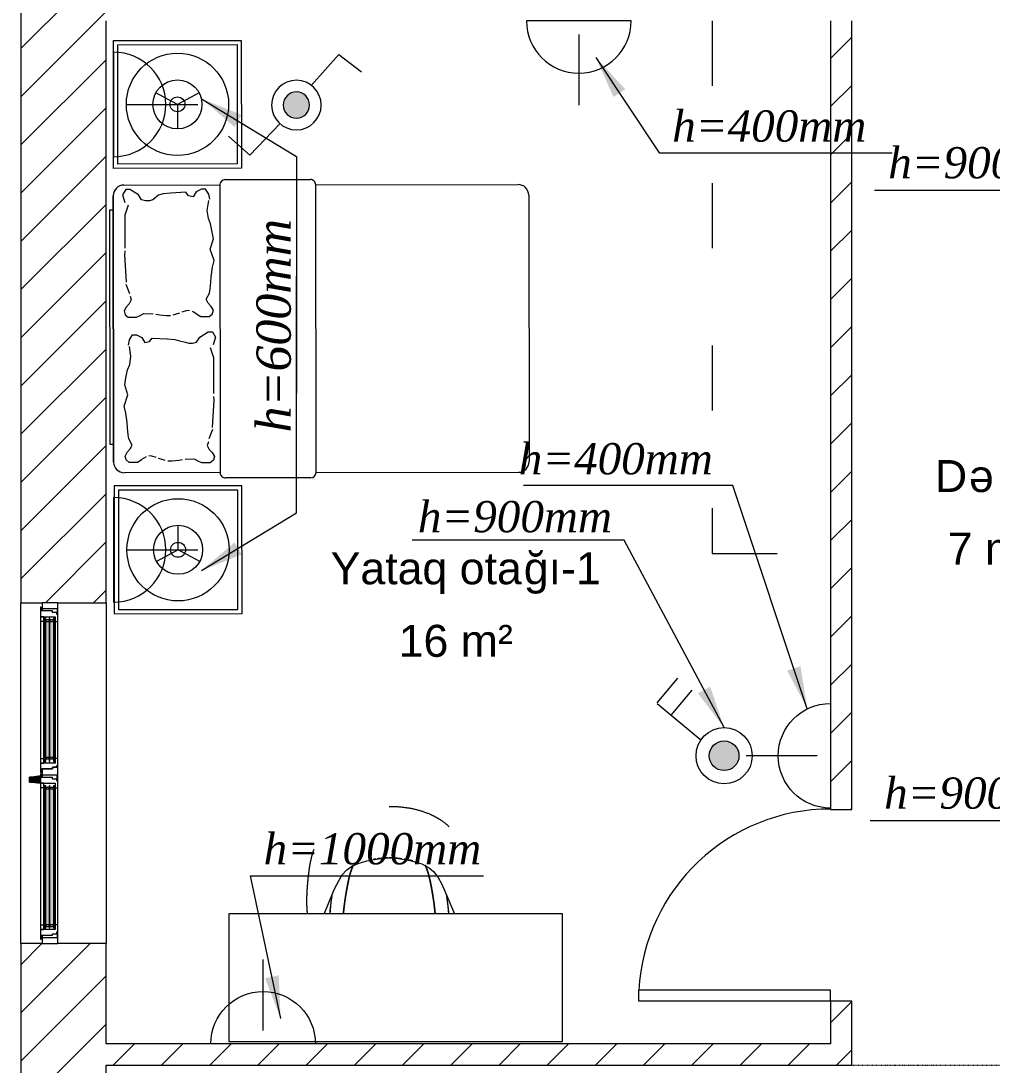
# Model space of a CAD drawing. Header units: millimetres. Extents: x 1680 to 166026, y 35966 to 91121.
# Drawn here: x 155358 to 159917, y 56785 to 61685 of the extents above; entities that cross this region are included whole.
import ezdxf

# ---------------------------------------------------------------- set-up
doc = ezdxf.new("R2010")
doc.units = ezdxf.units.MM
doc.linetypes.add('Dash', pattern=[6, 3, -3])
doc.linetypes.add('IMPORT-ACAD_ISO03W100', pattern=[762, 304.8, -457.2])
for name, color, linetype, lineweight in [('A-DOOR', 31, 'Continuous', 18), ('A-GENM', 13, 'Continuous', 18), ('A-GLAZ', 151, 'Continuous', 18), ('G-IMPT', 8, 'Continuous', 18)]:
    doc.layers.add(name, color=color, linetype=linetype, lineweight=lineweight)
doc.styles.add('Arial', font='arial.ttf', dxfattribs={"height": 150})
doc.styles.add('Arial_1', font='arial.ttf', dxfattribs={"height": 150})
doc.styles.get("Standard").update_dxf_attribs({"font": 'arial.ttf'})
doc.styles.add('style1', font='arial.ttf')
doc.dimstyles.get("Standard").update_dxf_attribs({"dimtxt": 0.18, "dimasz": 0.18, "dimexe": 0.18, "dimexo": 0.0625, "dimgap": 0.09, "dimtad": 0, "dimtih": 1, "dimtoh": 1, "dimdec": 4, "dimzin": 0, "dimdsep": 46, "dimtxsty": 'Standard', "dimcen": 0.09, "dimadec": 0, "dimazin": 0, "dimtfac": 1, "dimtdec": 4, "dimtofl": 0, "dimtmove": 0, "dimatfit": 3, "dimfxl": 1, "dimtolj": 1, "dimtzin": 0, "dimarcsym": 0})

# ---------------------------------------------------------------- blocks, each defined once
blk = doc.blocks.new('plan')
at = {"layer": 'A-GLAZ', "lineweight": 20, "true_color": 0x939598}
h = blk.add_hatch(color=252, dxfattribs=at)
h.paths.add_polyline_path([(495788.6, -200747.7), (495788.6, -200075.8), (495783.6, -200075.8), (495783.6, -200747.7)], flags=0)
h.paths.add_polyline_path([(495804.6, -200747.7), (495808.6, -200747.7), (495808.6, -200075.8), (495804.6, -200075.8), (495804.6, -200606.1)], flags=0)
h.paths.add_polyline_path([(495832.6, -200747.7), (495832.6, -200075.8), (495824.6, -200075.8), (495824.6, -200747.7)], flags=0)
h = blk.add_hatch(color=252, dxfattribs=at)
h.paths.add_polyline_path([(495824.6, -200735.7), (495824.6, -200728.7), (495808.6, -200728.7), (495808.6, -200735.7)], flags=0)
h.paths.add_polyline_path([(495804.6, -200735.7), (495804.6, -200728.7), (495788.6, -200728.7), (495788.6, -200735.7)], flags=0)
h.paths.add_polyline_path([(495808.6, -200089.8), (495824.6, -200089.8), (495824.6, -200082.8), (495808.6, -200082.8)], flags=0)
h.paths.add_polyline_path([(495788.6, -200089.8), (495804.6, -200089.8), (495804.6, -200082.8), (495788.6, -200082.8)], flags=0)
for points in [[(495804.6, -200728.7), (495804.6, -200089.8), (495788.6, -200089.8), (495788.6, -200728.7)], [(495824.6, -200728.7), (495824.6, -200089.8), (495808.6, -200089.8), (495808.6, -200728.7)], [(495712.1, -200838.2), (495712.4, -200838.2), (495712.1, -200836.7)], [(495723.9, -200844.1), (495723.9, -200820.3), (495712.4, -200820.7), (495712.4, -200844.1)], [(495763.6, -200849.2), (495763.5, -200815.3), (495729, -200819.7), (495723.9, -200820.7), (495723.9, -200844.1), (495763.6, -200849.2)], [(495804.6, -201514.7), (495804.6, -200875.8), (495788.6, -200875.8), (495788.6, -201514.7)], [(495824.6, -201514.7), (495824.6, -200875.8), (495808.6, -200875.8), (495808.6, -201514.7)]]:
    blk.add_hatch(color=252, dxfattribs=at).paths.add_polyline_path(points, flags=0)
h = blk.add_hatch(color=252, dxfattribs=at)
h.paths.add_polyline_path([(495788.6, -201528.2), (495788.6, -200862.2), (495783.6, -200862.2), (495783.6, -201528.2)], flags=0)
h.paths.add_polyline_path([(495804.6, -201528.2), (495808.6, -201528.2), (495808.6, -200862.2), (495804.6, -200862.2), (495804.6, -201503.9)], flags=0)
h.paths.add_polyline_path([(495832.6, -201528.2), (495832.6, -200862.2), (495824.6, -200862.2), (495824.6, -201528.2)], flags=0)
h = blk.add_hatch(color=252, dxfattribs=at)
h.paths.add_polyline_path([(495788.6, -201521.7), (495804.6, -201521.7), (495804.6, -201514.7), (495788.6, -201514.7)], flags=0)
h.paths.add_polyline_path([(495808.6, -201521.7), (495824.6, -201521.7), (495824.6, -201514.7), (495808.6, -201514.7)], flags=0)
h.paths.add_polyline_path([(495808.6, -200875.8), (495824.6, -200875.8), (495824.6, -200868.8), (495808.6, -200868.8)], flags=0)
h.paths.add_polyline_path([(495788.6, -200875.8), (495804.6, -200875.8), (495804.6, -200868.8), (495788.6, -200868.8)], flags=0)
at = {"color": 252, "lineweight": 20, "true_color": 0x939598}
for p, q in [((495672.1, -195672.2), (495672.1, -200002.2)), ((496072.1, -200002.2), (496072.1, -197272.2)), ((499472.1, -197272.2), (499472.1, -200972.2)), ((499572.1, -200972.2), (499572.1, -197272.2)), ((496106.7, -197364.3), (496706.7, -197363.5)), ((496107.6, -197964.3), (496106.7, -197364.3)), ((496706.7, -197363.5), (496707.6, -197963.5)), ((496126.8, -197384.3), (496686.8, -197383.5)), ((496127.5, -197944.3), (496126.8, -197384.3)), ((496686.8, -197383.5), (496687.5, -197943.5)), ((496407.1, -197663.9), (496305.8, -197609.6)), ((496508.4, -197609.4), (496407.1, -197663.9)), ((496407.1, -197663.9), (496407.3, -197778.9)), ((496687.5, -197943.5), (496127.5, -197944.3)), ((496707.6, -197963.5), (496107.6, -197964.3)), ((496155.7, -198042.7), (496605.7, -198042)), ((496605.7, -198042), (496607.5, -199392)), ((496630.7, -198017), (497030.7, -198016.4)), ((497055.7, -198041.4), (498005.7, -198040.1)), ((497057.5, -199391.4), (497055.7, -198041.4)), ((496105.8, -198092.7), (496107.5, -199342.7)), ((496107.5, -199342.7), (496105.8, -198092.7)), ((496164.2, -198064), (496149.6, -198087.9)), ((496149.6, -198087.9), (496160.4, -198124.4)), ((496183.7, -198064), (496164.2, -198064)), ((496223.8, -198088.6), (496183.7, -198064)), ((496238.4, -198112.4), (496223.8, -198088.6)), ((496318.1, -198089.9), (496291, -198111.2)), ((496340.5, -198084), (496318.1, -198089.9)), ((496375.7, -198080), (496340.5, -198084)), ((496446.6, -198076.7), (496375.7, -198080)), ((496459.4, -198093.4), (496446.6, -198076.7)), ((496480.6, -198097.4), (496459.4, -198093.4)), ((496495.2, -198073.6), (496480.6, -198097.4)), ((496519.6, -198061.6), (496495.2, -198073.6)), ((496539.1, -198061.6), (496519.6, -198061.6)), ((496553.8, -198085.4), (496539.1, -198061.6)), ((496558.7, -198109.2), (496553.8, -198085.4)), ((498055.8, -198090), (498057.5, -199340)), ((496175, -198136.3), (496159.8, -198183.8)), ((496257.4, -198117.1), (496238.4, -198112.4)), ((496275, -198117), (496257.4, -198117.1)), ((496291, -198111.2), (496275, -198117)), ((496546.7, -198161.6), (496553.8, -198115.2)), ((496090.8, -199259.5), (496089.3, -198159.5)), ((496089.3, -198159.5), (496105.9, -198159.5)), ((496159.8, -198183.8), (496160.3, -198338.2)), ((496552, -198199.8), (496546.7, -198161.6)), ((496562.5, -198225.3), (496552, -198199.8)), ((496570.3, -198263.5), (496562.5, -198225.3)), ((496561.1, -198342.8), (496575.6, -198295.3)), ((496575.6, -198295.3), (496570.3, -198263.5)), ((496160.3, -198351.8), (496158, -198369.5)), ((496578.7, -198396.3), (496561.1, -198342.8)), ((496158, -198369.5), (496166.8, -198497.6)), ((496571, -198428.1), (496578.7, -198396.3)), ((496565.8, -198472.7), (496571, -198428.1)), ((496560.7, -198530), (496563.2, -198498.2)), ((496563.2, -198498.2), (496565.8, -198472.7)), ((496165.3, -198507.2), (496181.7, -198550.7)), ((496558.1, -198549.1), (496560.7, -198530)), ((496189.3, -198581.7), (496180.6, -198599.6)), ((496184.4, -198563.8), (496189.3, -198581.7)), ((496542.4, -198578.5), (496558.1, -198549.1)), ((496551.1, -198596.4), (496542.4, -198578.5)), ((496565.7, -198611.9), (496551.1, -198596.4)), ((496166.1, -198615.2), (496156.4, -198633)), ((496156.4, -198633), (496161.3, -198650.9)), ((496180.6, -198599.6), (496166.1, -198615.2)), ((496229.6, -198656.8), (496249.1, -198644.8)), ((496249.1, -198644.8), (496293, -198647.4)), ((496401.9, -198647.2), (496418.3, -198641.9)), ((496429.2, -198637.9), (496449.9, -198631.2)), ((496449.9, -198631.2), (496464, -198629.9)), ((496477.1, -198633.8), (496497.8, -198647.1)), ((496575.5, -198629.8), (496565.7, -198611.9)), ((496570.6, -198647.7), (496575.5, -198629.8)), ((496161.3, -198650.9), (496175.9, -198662.8)), ((496175.9, -198662.8), (496214.9, -198662.8)), ((496214.9, -198662.8), (496229.6, -198656.8)), ((496306.1, -198648.7), (496323.5, -198651.3)), ((496323.5, -198651.3), (496338.8, -198652.6)), ((496338.8, -198652.6), (496354, -198653.9)), ((496354, -198653.9), (496374.7, -198653.9)), ((496386.7, -198651.2), (496401.9, -198647.2)), ((496497.4, -198647.8), (496517, -198659.7)), ((496517, -198659.7), (496556, -198659.6)), ((496556, -198659.6), (496570.6, -198647.7)), ((496511.4, -198756.5), (496551.4, -198731.8)), ((496551.4, -198731.8), (496570.9, -198731.7)), ((496570.9, -198731.7), (496585.5, -198755.6)), ((496176.5, -198793.4), (496181.4, -198769.6)), ((496181.4, -198769.6), (496196, -198745.7)), ((496196, -198745.7), (496215.5, -198745.7)), ((496215.5, -198745.7), (496239.9, -198757.6)), ((496239.9, -198757.6), (496254.6, -198781.4)), ((496254.6, -198781.4), (496275.7, -198777.3)), ((496275.7, -198777.3), (496288.5, -198760.6)), ((496288.5, -198760.6), (496359.4, -198763.7)), ((496359.4, -198763.7), (496394.6, -198767.6)), ((496394.6, -198767.6), (496417, -198773.4)), ((496417, -198773.4), (496444.2, -198779.2)), ((496444.2, -198779.2), (496460.2, -198785)), ((496460.2, -198785), (496477.8, -198785)), ((496477.8, -198785), (496496.8, -198780.3)), ((496496.8, -198780.3), (496511.4, -198756.5)), ((496585.5, -198755.6), (496574.8, -198792.1)), ((496188.6, -198845.8), (496181.4, -198799.4)), ((496560.2, -198804.1), (496575.6, -198851.5)), ((496173.1, -198909.5), (496183.5, -198884)), ((496183.5, -198884), (496188.6, -198845.8)), ((496575.6, -198851.5), (496575.5, -199021.3)), ((496165.3, -198947.7), (496173.1, -198909.5)), ((496160.1, -198979.5), (496165.3, -198947.7)), ((496174.8, -199027), (496160.1, -198979.5)), ((496157.3, -199080.5), (496174.8, -199027)), ((496575.5, -199034.9), (496578, -199052.5)), ((496165.1, -199112.3), (496157.3, -199080.5)), ((496578, -199052.5), (496569.5, -199180.7)), ((496170.4, -199156.9), (496165.1, -199112.3)), ((496173, -199182.4), (496170.4, -199156.9)), ((496175.7, -199214.2), (496173, -199182.4)), ((496178.3, -199233.3), (496175.7, -199214.2)), ((496194.1, -199262.7), (496178.3, -199233.3)), ((496571, -199190.3), (496554.7, -199233.8)), ((496107.4, -199259.5), (496090.8, -199259.5)), ((496170.9, -199296.1), (496185.4, -199280.6)), ((496185.4, -199280.6), (496194.1, -199262.7)), ((496552.1, -199247), (496547.2, -199264.9)), ((496547.2, -199264.9), (496555.9, -199282.7)), ((496555.9, -199282.7), (496570.5, -199298.3)), ((496161.2, -199314), (496170.9, -199296.1)), ((496166.1, -199331.9), (496161.2, -199314)), ((496180.7, -199343.8), (496166.1, -199331.9)), ((496239.3, -199331.8), (496219.8, -199343.7)), ((496259.6, -199317.8), (496238.9, -199331.1)), ((496286.8, -199315.1), (496272.6, -199313.8)), ((496307.5, -199321.7), (496286.8, -199315.1)), ((496334.7, -199331), (496318.4, -199325.7)), ((496350, -199334.9), (496334.7, -199331)), ((496487.6, -199328.2), (496443.7, -199330.8)), ((496507.1, -199340), (496487.6, -199328.2)), ((496570.5, -199298.3), (496580.3, -199316.1)), ((496580.3, -199316.1), (496575.4, -199334)), ((496219.8, -199343.7), (496180.7, -199343.8)), ((496382.7, -199337.6), (496362, -199337.6)), ((496397.9, -199336.2), (496382.7, -199337.6)), ((496413.2, -199334.9), (496397.9, -199336.2)), ((496430.6, -199332.2), (496413.2, -199334.9)), ((496521.8, -199346), (496507.1, -199340)), ((496560.8, -199345.9), (496521.8, -199346)), ((496575.4, -199334), (496560.8, -199345.9)), ((496607.5, -199392), (496157.5, -199392.7)), ((497032.6, -199416.4), (496632.6, -199417)), ((497057.5, -199391.4), (498007.5, -199390.1)), ((496709.6, -199453.8), (496109.6, -199454.6)), ((496109.6, -199454.6), (496110.4, -200054.6)), ((496689.6, -199473.8), (496129.6, -199474.6)), ((496129.6, -199474.6), (496130.4, -200034.6)), ((496690.4, -200033.8), (496689.6, -199473.8)), ((496710.4, -200053.8), (496709.6, -199453.8)), ((496410, -199754.2), (496409.9, -199639.2)), ((496410, -199754.2), (496308.8, -199808.7)), ((496511.4, -199808.5), (496410, -199754.2)), ((495672.1, -200002.2), (495772.9, -200002.2)), ((495672.1, -201602.2), (495672.1, -200002.2)), ((495845.3, -200002.2), (496072.1, -200002.2)), ((496072.1, -200002.2), (496072.1, -201602.2)), ((496110.4, -200054.6), (496710.4, -200053.8)), ((496130.4, -200034.6), (496690.4, -200033.8)), ((499472.1, -200972.2), (499572.1, -200972.2)), ((495772.9, -201602.2), (495672.1, -201602.2)), ((495672.1, -201602.2), (495672.1, -204482.2)), ((496072.1, -201602.2), (495845.3, -201602.2)), ((496072.1, -202072.2), (496072.1, -201602.2)), ((499472.1, -201872.2), (499472.1, -202072.2)), ((499572.1, -201872.2), (499472.1, -201872.2)), ((499572.1, -202172.2), (499572.1, -201872.2)), ((499472.1, -202072.2), (496072.1, -202072.2)), ((496072.1, -204482.2), (496072.1, -202172.2)), ((496072.1, -202172.2), (499572.1, -202172.2))]:
    blk.add_line(p, q, dxfattribs=at)
at = {"color": 252, "linetype": 'Continuous', "lineweight": 20, "true_color": 0x939598}
for p, q in [((495672.1, -197401.8), (496072.1, -197001.8)), ((495672.1, -197628.1), (496072.1, -197228.1)), ((499472.1, -197448.5), (499572.1, -197348.5)), ((495672.1, -197854.3), (496072.1, -197454.3)), ((499472.1, -197674.7), (499572.1, -197574.7)), ((495672.1, -198080.6), (496072.1, -197680.6)), ((499472.1, -197901), (499572.1, -197801)), ((495672.1, -198306.9), (496072.1, -197906.9)), ((499472.1, -198127.3), (499572.1, -198027.3)), ((495672.1, -198533.2), (496072.1, -198133.2)), ((499472.1, -198353.5), (499572.1, -198253.5)), ((495672.1, -198759.4), (496072.1, -198359.4)), ((499472.1, -198579.8), (499572.1, -198479.8)), ((495672.1, -198985.7), (496072.1, -198585.7)), ((499472.1, -198806.1), (499572.1, -198706.1)), ((495672.1, -199212), (496072.1, -198812)), ((499472.1, -199032.4), (499572.1, -198932.4)), ((495672.1, -199438.3), (496072.1, -199038.3)), ((499472.1, -199258.6), (499572.1, -199158.6)), ((495672.1, -199664.5), (496072.1, -199264.5)), ((499472.1, -199484.9), (499572.1, -199384.9)), ((495672.1, -199890.8), (496072.1, -199490.8)), ((499472.1, -199711.2), (499572.1, -199611.2)), ((495787, -200002.2), (496072.1, -199717.1)), ((499472.1, -199937.5), (499572.1, -199837.5)), ((496013.2, -200002.2), (496072.1, -199943.4)), ((499472.1, -200163.7), (499572.1, -200063.7)), ((499472.1, -200390), (499572.1, -200290)), ((499472.1, -200616.3), (499572.1, -200516.3)), ((499472.1, -200842.6), (499572.1, -200742.6)), ((499568.7, -200972.2), (499572.1, -200968.8)), ((495672.1, -201701), (495770.9, -201602.2)), ((495672.1, -201927.3), (495997.2, -201602.2)), ((495672.1, -202153.5), (496072.1, -201753.5)), ((499472.1, -201973.9), (499572.1, -201873.9)), ((495672.1, -202379.8), (496072.1, -201979.8)), ((496106, -202172.2), (496206, -202072.2)), ((496332.3, -202172.2), (496432.3, -202072.2)), ((496558.5, -202172.2), (496658.5, -202072.2)), ((496784.8, -202172.2), (496884.8, -202072.2)), ((497011.1, -202172.2), (497111.1, -202072.2)), ((497237.4, -202172.2), (497337.4, -202072.2)), ((497463.6, -202172.2), (497563.6, -202072.2)), ((497689.9, -202172.2), (497789.9, -202072.2)), ((497916.2, -202172.2), (498016.2, -202072.2)), ((498142.4, -202172.2), (498242.4, -202072.2)), ((498368.7, -202172.2), (498468.7, -202072.2)), ((498595, -202172.2), (498695, -202072.2)), ((498821.3, -202172.2), (498921.3, -202072.2)), ((499047.5, -202172.2), (499147.5, -202072.2)), ((499273.8, -202172.2), (499373.8, -202072.2)), ((499500.1, -202172.2), (499572.1, -202100.2))]:
    blk.add_line(p, q, dxfattribs=at)
at = {"color": 252, "linetype": 'Dash', "lineweight": 20, "true_color": 0x939598}
blk.add_line((499572.1, -202172.2), (501032.1, -202172.2), dxfattribs=at)
at = {"color": 252, "lineweight": 20, "true_color": 0x939598}
for centre, radius in [((496407.1, -197663.9), 240), ((496407.1, -197663.9), 115), ((496407.1, -197663.9), 35), ((496410, -199754.2), 240), ((496410, -199754.2), 115), ((496410, -199754.2), 35)]:
    blk.add_circle(centre, radius, dxfattribs=at)
for centre, radius, start, end in [((496155.8, -198092.7), 50, 90.0788, 180.0788), ((496630.7, -198042), 25, 90.0788, 180.0788), ((497030.7, -198041.4), 25, 0.0788, 90.0788), ((498005.8, -198090.1), 50, 0.0788, 90.0788), ((496157.5, -199342.7), 50, 180.0788, 270.0788), ((498007.5, -199340.1), 50, 270.0788, 0.0788), ((496632.5, -199392), 25, 180.0788, 270.0788), ((497032.5, -199391.4), 25, 270.0788, 0.0788)]:
    blk.add_arc(centre, radius, start, end, dxfattribs=at)
at = {"layer": 'A-DOOR', "color": 252, "lineweight": 20, "true_color": 0x939598}
for p, q in [((499472.1, -201821.2), (498571.9, -201821.2)), ((498571.9, -201872.2), (498571.9, -201821.2)), ((499472.1, -201872.2), (499472.1, -201821.2)), ((499472.1, -201872.2), (498571.9, -201872.2))]:
    blk.add_line(p, q, dxfattribs=at)
blk.add_arc((499472.1, -201872.2), 901.7, 90, 176.7576, dxfattribs=at)
at = {"layer": 'A-GENM', "color": 252, "linetype": 'IMPORT-ACAD_ISO03W100', "lineweight": 20, "true_color": 0x939598}
for p, q in [((498916.3, -197272.2), (498916.3, -199772.2)), ((498916.3, -199772.2), (499472.1, -199772.2))]:
    blk.add_line(p, q, dxfattribs=at)
at = {"layer": 'A-GENM', "color": 252, "lineweight": 20, "true_color": 0x939598}
for p, q in [((498213.5, -201462.1), (496647.4, -201462.1)), ((496647.4, -201462.1), (496647.4, -202062.1)), ((498213.5, -202062.1), (498213.5, -201462.1)), ((496647.4, -202062.1), (498213.5, -202062.1))]:
    blk.add_line(p, q, dxfattribs=at)
at = {"layer": 'A-GENM', "color": 252, "linetype": 'IMPORT-ACAD_ISO03W100', "lineweight": 20, "true_color": 0x939598}
for points, knots in [([(497017.6, -201462.3), (497017.6, -201462.2), (497017.5, -201461.4), (497017.4, -201459.9), (497017.1, -201457.6), (497016.9, -201455.5), (497016.7, -201453), (497016.4, -201450.6), (497016.2, -201447.9), (497016, -201445.6), (497015.8, -201443), (497015.6, -201439.8), (497015.4, -201436.4), (497015.2, -201431.7), (497014.9, -201425.3), (497014.7, -201417.5), (497014.5, -201409.9), (497014.5, -201403.5), (497014.5, -201396.1), (497014.7, -201385), (497015.1, -201372.4), (497015.7, -201359.3), (497016.2, -201349.4), (497016.8, -201341.3), (497017.2, -201334.9), (497017.6, -201330.4), (497018, -201325.8), (497018.5, -201319.5), (497019.2, -201311.4), (497020.2, -201301.5), (497021.6, -201288.5), (497023.4, -201273), (497025.4, -201257.2), (497027.1, -201245.9), (497028.2, -201238.9), (497029.1, -201233.8), (497029.7, -201230.1), (497030.4, -201226.2), (497031.2, -201222), (497032.1, -201217.4), (497033.1, -201213), (497034, -201208.5), (497035.4, -201202.6), (497037.2, -201195.2), (497039.6, -201186.3), (497042.2, -201177.5), (497046, -201165.9), (497053.6, -201145.8), (497067.3, -201118.1), (497088.2, -201087.1), (497113.3, -201058.8), (497142.1, -201033.7), (497174.2, -201012.1), (497211.8, -200993), (497254.8, -200977.2), (497302.7, -200965.8), (497351.6, -200959.4), (497384.6, -200958.1), (497401.1, -200958.1)], [0.5064487, 0.5064487, 0.5064487, 0.5064487, 0.5067568, 0.5101351, 0.5135135, 0.5168919, 0.5202703, 0.527027, 0.5304054, 0.5337838, 0.5371622, 0.5405405, 0.5439189, 0.5472973, 0.5540541, 0.5608108, 0.5641892, 0.5675676, 0.5709459, 0.5743243, 0.5810811, 0.5844595, 0.5878378, 0.5912162, 0.5929054, 0.5945946, 0.5962838, 0.597973, 0.6013514, 0.6047297, 0.6081081, 0.6148649, 0.6216216, 0.6283784, 0.6351351, 0.6385135, 0.6418919, 0.6452703, 0.6486486, 0.652027, 0.6554054, 0.6587838, 0.6621622, 0.6689189, 0.6756757, 0.6824324, 0.6891892, 0.7027027, 0.7297297, 0.7567568, 0.7837838, 0.8108108, 0.8378378, 0.8648649, 0.8986486, 0.9324324, 0.9662162, 1, 1, 1, 1]), ([(497401.1, -200958.1), (497422.6, -200958.1), (497465.9, -200960.3), (497529.7, -200971.7), (497580.7, -200988.7), (497619.1, -201007.3), (497655.2, -201029.4), (497687.2, -201056.6), (497714.2, -201087.8), (497731.6, -201113.1), (497746, -201139.9), (497757.3, -201168), (497765.8, -201197), (497772, -201226.1), (497775.9, -201251), (497778.5, -201270.8), (497780.3, -201285.7), (497781.9, -201300.5), (497783.8, -201320.2), (497785.8, -201345.6), (497787.3, -201374.8), (497787.8, -201400.3), (497787.5, -201419.9), (497786.9, -201434.5), (497786.1, -201446.6), (497785.3, -201455.8), (497784.8, -201460.2), (497784.6, -201462.1)], [0, 0, 0, 0, 0.0512821, 0.1025641, 0.1538462, 0.1794872, 0.2051282, 0.2564103, 0.2820513, 0.3076923, 0.3333333, 0.3589744, 0.3846154, 0.4102564, 0.4358974, 0.4487179, 0.4615385, 0.474359, 0.4871795, 0.5128205, 0.5384615, 0.5641026, 0.5769231, 0.5897436, 0.6025641, 0.6089744, 0.6140489, 0.6140489, 0.6140489, 0.6140489]), ([(497187.9, -201440.4), (497188, -201439.3), (497188.3, -201436.7), (497189, -201431), (497190, -201423.3), (497191.2, -201414), (497192.5, -201404.7), (497193.8, -201395.4), (497195.2, -201386.1), (497196.6, -201376.9), (497198, -201367.7), (497199.6, -201358.2), (497201.9, -201345.1), (497205, -201328.4), (497208.8, -201309.6), (497212.4, -201293.8), (497215.3, -201282.6), (497217.6, -201274.3), (497219.4, -201268.3), (497221, -201263.3), (497222.3, -201259.1), (497223.8, -201254.7), (497225.8, -201249), (497228.5, -201242.1), (497230.8, -201236.8), (497231.9, -201234.3)], [0.7157566, 0.7157566, 0.7157566, 0.7157566, 0.71875, 0.7232143, 0.7321429, 0.7410714, 0.75, 0.7589286, 0.7678571, 0.7767857, 0.7857143, 0.7946429, 0.8035714, 0.8214286, 0.8392857, 0.8571429, 0.875, 0.8928571, 0.9107143, 0.9196429, 0.9285714, 0.9375, 0.9464286, 0.9642857, 0.9804612, 0.9804612, 0.9804612, 0.9804612]), ([(497232, -201234.4), (497230.9, -201236.9), (497228.7, -201242.1), (497226, -201248.9), (497223.9, -201254.6), (497222.9, -201257.4), (497222.4, -201258.9)], [0.00860888, 0.00860888, 0.00860888, 0.00860888, 0.015625, 0.0234375, 0.02734375, 0.03125, 0.03125, 0.03125, 0.03125]), ([(497365.4, -201201.7), (497362.6, -201202), (497355.7, -201202.7), (497348.9, -201203.6), (497344.9, -201204.1)], [23.130355, 23.130355, 23.130355, 23.130355, 30.74656, 41.52905, 41.52905, 41.52905, 41.52905]), ([(497435.1, -201201.6), (497433.7, -201201.4), (497430.9, -201201.2), (497425.2, -201200.8), (497418.1, -201200.3), (497409.6, -201200), (497403.9, -201199.9), (497401.1, -201199.9)], [0.92312179, 0.92312179, 0.92312179, 0.92312179, 0.93269231, 0.94230769, 0.96153846, 0.98076923, 1, 1, 1, 1]), ([(497459.6, -201204.4), (497459.1, -201204.4), (497455.4, -201203.9), (497449.8, -201203.1), (497444, -201202.5), (497439.2, -201202), (497436.5, -201201.7), (497435.1, -201201.6)], [0.8624681, 0.8624681, 0.8624681, 0.8624681, 0.86538462, 0.88461538, 0.90384615, 0.91346154, 0.92307692, 0.92307692, 0.92307692, 0.92307692]), ([(497511.7, -201213.9), (497511.7, -201213.9), (497508.6, -201213.2), (497502.4, -201211.9), (497493, -201210), (497484, -201208.4), (497476.7, -201207.1), (497472.7, -201206.5), (497471.3, -201206.2)], [0.79801422, 0.79801422, 0.79801422, 0.79801422, 0.79807692, 0.80769231, 0.81730769, 0.82692308, 0.83653846, 0.84275864, 0.84275864, 0.84275864, 0.84275864]), ([(497579.9, -201259.1), (497579.4, -201257.7), (497578.3, -201254.8), (497576.2, -201249.1), (497573.5, -201242.1), (497571.1, -201236.6), (497569.9, -201233.9)], [0.9687557, 0.9687557, 0.9687557, 0.9687557, 0.97265625, 0.9765625, 0.984375, 0.99197082, 0.99197082, 0.99197082, 0.99197082]), ([(497570, -201233.7), (497571.2, -201236.4), (497573.6, -201241.9), (497576.4, -201249), (497578.4, -201254.7), (497579.9, -201259.1), (497581.2, -201263.3), (497582.8, -201268.3), (497584.6, -201274.3), (497586.9, -201282.6), (497589.7, -201293.8), (497593.4, -201309.6), (497597.2, -201328.4), (497600.3, -201345.1), (497602.6, -201358.2), (497604.1, -201367.7), (497605.6, -201376.9), (497607, -201386.1), (497608.4, -201395.4), (497609.7, -201404.7), (497611, -201414), (497612.2, -201423.3), (497613.4, -201432.6), (497614.5, -201441.9), (497615.5, -201451.4), (497616.2, -201458.6), (497616.5, -201462.5), (497616.6, -201463)], [0.0183557, 0.0183557, 0.0183557, 0.0183557, 0.0357143, 0.0535714, 0.0625, 0.0714286, 0.0803571, 0.0892857, 0.1071429, 0.125, 0.1428571, 0.1607143, 0.1785714, 0.1964286, 0.2053571, 0.2142857, 0.2232143, 0.2321429, 0.2410714, 0.25, 0.2589286, 0.2678571, 0.2767857, 0.2857143, 0.2946429, 0.3035714, 0.3049391, 0.3049391, 0.3049391, 0.3049391]), ([(497222.3, -201259.1), (497221.9, -201260.4), (497221, -201263.1), (497219.3, -201267.9), (497217.4, -201273.8), (497215.2, -201282.1), (497213.4, -201289.6), (497212.4, -201294.1)], [0.03145069, 0.03145069, 0.03145069, 0.03145069, 0.03515625, 0.0390625, 0.046875, 0.0546875, 0.0625, 0.0625, 0.0625, 0.0625]), ([(497589.8, -201294.4), (497588.8, -201289.9), (497587.1, -201282.4), (497584.8, -201274.1), (497583, -201268.2), (497581.3, -201263.2), (497580.3, -201260.5), (497579.9, -201259.1)], [0.9375, 0.9375, 0.9375, 0.9375, 0.9453125, 0.953125, 0.9609375, 0.96484375, 0.96875, 0.96875, 0.96875, 0.96875]), ([(497212.3, -201294.4), (497211.4, -201298.8), (497209.1, -201309.2), (497205.4, -201327.7), (497202.2, -201344.3), (497199.8, -201357.3), (497198.7, -201363.5), (497198.2, -201366.6)], [0.06271803, 0.06271803, 0.06271803, 0.06271803, 0.0703125, 0.078125, 0.0859375, 0.08984375, 0.09375, 0.09375, 0.09375, 0.09375]), ([(497604.1, -201367.3), (497603.6, -201364.2), (497602.5, -201358), (497600.7, -201348.2), (497598.8, -201338.2), (497596.3, -201325.1), (497593.1, -201309.5), (497590.9, -201299), (497589.9, -201294.5)], [0.90625, 0.90625, 0.90625, 0.90625, 0.91015625, 0.9140625, 0.91796875, 0.921875, 0.9296875, 0.93743884, 0.93743884, 0.93743884, 0.93743884]), ([(497132.3, -201371.5), (497132.2, -201371.6), (497131.9, -201373.7), (497131.2, -201378.2), (497130, -201386.4), (497128.6, -201395.9), (497127.2, -201406.2), (497125.8, -201417.1), (497124.5, -201428.2), (497123.3, -201438.9), (497122.5, -201447.3), (497121.9, -201453.4), (497121.5, -201457.7), (497121.2, -201460.8), (497121.1, -201462.6), (497121.1, -201463)], [0.19348484, 0.19348484, 0.19348484, 0.19348484, 0.19375, 0.2, 0.20625, 0.2125, 0.21875, 0.225, 0.23125, 0.2375, 0.24375, 0.246875, 0.25, 0.253125, 0.25420607, 0.25420607, 0.25420607, 0.25420607]), ([(497198, -201367.6), (497197.6, -201370.4), (497196.6, -201376.1), (497195.2, -201384.9), (497193.8, -201394.1), (497192.5, -201403.3), (497191.2, -201412.5), (497190, -201421.7), (497188.9, -201431), (497188.2, -201437.2), (497187.9, -201440.4)], [0.09418609, 0.09418609, 0.09418609, 0.09418609, 0.09765625, 0.1015625, 0.10546875, 0.109375, 0.11328125, 0.1171875, 0.12109375, 0.125, 0.125, 0.125, 0.125]), ([(497614.4, -201441.4), (497614.1, -201438.3), (497613.4, -201432.1), (497612.3, -201422.8), (497611.1, -201413.5), (497609.8, -201404.2), (497608.5, -201394.9), (497607.1, -201385.7), (497605.6, -201376.6), (497604.6, -201370.6), (497604.1, -201367.6)], [0.875, 0.875, 0.875, 0.875, 0.87890625, 0.8828125, 0.88671875, 0.890625, 0.89453125, 0.8984375, 0.90234375, 0.90611832, 0.90611832, 0.90611832, 0.90611832]), ([(497681.1, -201463), (497681.1, -201462.6), (497680.9, -201460.8), (497680.7, -201457.7), (497680.3, -201453.4), (497679.7, -201447.3), (497678.8, -201438.9), (497677.7, -201428.1), (497676.4, -201417.1), (497675, -201406.2), (497673.6, -201395.8), (497672.2, -201386.4), (497671, -201378.2), (497670.3, -201373.8), (497670, -201371.7), (497670, -201371.7)], [0.74578479, 0.74578479, 0.74578479, 0.74578479, 0.746875, 0.75, 0.753125, 0.75625, 0.7625, 0.76875, 0.775, 0.78125, 0.7875, 0.79375, 0.8, 0.80625, 0.8062763, 0.8062763, 0.8062763, 0.8062763]), ([(497185.6, -201463), (497185.7, -201462.5), (497186, -201458.6), (497186.7, -201451.4), (497187.4, -201445), (497187.7, -201441.9)], [0.69506757, 0.69506757, 0.69506757, 0.69506757, 0.69642857, 0.70535714, 0.71428571, 0.71428571, 0.71428571, 0.71428571]), ([(497187.7, -201441.9), (497187.5, -201444.6), (497186.9, -201450.5), (497186.2, -201457.7), (497185.8, -201462.1), (497185.7, -201463.1)], [0.125639253, 0.125639253, 0.125639253, 0.125639253, 0.12890625, 0.1328125, 0.134013366, 0.134013366, 0.134013366, 0.134013366]), ([(497616.5, -201463.1), (497616.5, -201462.4), (497616.1, -201458.4), (497615.4, -201451.1), (497614.8, -201444.9), (497614.5, -201441.9)], [0.866378295, 0.866378295, 0.866378295, 0.866378295, 0.8671875, 0.87109375, 0.874805586, 0.874805586, 0.874805586, 0.874805586])]:
    blk.add_open_spline(points, degree=3, knots=knots, dxfattribs=at)
for points in [[(497337.3, -201205.2), (497333.9, -201205.7), (497330.4, -201206.3), (497326.9, -201206.9)], [(497391.4, -201200.1), (497383.4, -201200.3), (497375.5, -201200.8), (497367.6, -201201.5)], [(497396.2, -201200), (497394.6, -201200), (497393, -201200), (497391.4, -201200.1)]]:
    blk.add_open_spline(points, degree=3, dxfattribs=at)
at = {"layer": 'A-GLAZ', "color": 252, "lineweight": 20, "true_color": 0x939598}
for p, q in [((495772.1, -200003), (495772.1, -200029.8)), ((495845.3, -200002.2), (495772.9, -200002.2)), ((495846.1, -200052), (495846.1, -200003)), ((495763.6, -200024.5), (495763.6, -200067.9)), ((495767.1, -200023.7), (495764.4, -200023.7)), ((495767.1, -200041.2), (495767.1, -200023.7)), ((495821.1, -200041.2), (495767.1, -200041.2)), ((495772.1, -200029.8), (495842.1, -200029.8)), ((495772.1, -200029.8), (495772.1, -200041.2)), ((495821.1, -200048.9), (495821.1, -200041.2)), ((495841.1, -200048.9), (495821.1, -200048.9)), ((495841.1, -200057.8), (495841.1, -200048.9)), ((495845.3, -200057.8), (495841.1, -200057.8)), ((495842.1, -200029.8), (495842.1, -200052.8)), ((495842.1, -200052.8), (495845.3, -200052.7)), ((495842.1, -200052.8), (495842.1, -200057.8)), ((495846.1, -200058.6), (495846.1, -200052)), ((495846.1, -200089), (495846.1, -200058.6)), ((495763.6, -200067.9), (495763.6, -200069.5)), ((495763.6, -200069.5), (495763.6, -200087.5)), ((495763.6, -200087.5), (495763.6, -200736)), ((495764.4, -200068.7), (495833.6, -200068.7)), ((495779.7, -200068.7), (495764.4, -200068.7)), ((495764.4, -200088.3), (495779.7, -200088.3)), ((495779.7, -200088.3), (495779.7, -200068.7)), ((495779.7, -200735.2), (495779.7, -200088.3)), ((495788.6, -200075.8), (495783.6, -200075.8)), ((495783.6, -200075.8), (495783.6, -200747.7)), ((495788.6, -200747.7), (495788.6, -200075.8)), ((495804.6, -200082.8), (495788.6, -200082.8)), ((495788.6, -200082.8), (495788.6, -200089.8)), ((495788.6, -200089.8), (495804.6, -200089.8)), ((495808.6, -200075.8), (495804.6, -200075.8)), ((495804.6, -200075.8), (495804.6, -200747.7)), ((495804.6, -200089.8), (495804.6, -200082.8)), ((495808.6, -200747.7), (495808.6, -200075.8)), ((495824.6, -200082.8), (495808.6, -200082.8)), ((495808.6, -200082.8), (495808.6, -200089.8)), ((495808.6, -200089.8), (495824.6, -200089.8)), ((495832.6, -200075.8), (495824.6, -200075.8)), ((495824.6, -200075.8), (495824.6, -200747.7)), ((495824.6, -200089.8), (495824.6, -200082.8)), ((495832.6, -200747.7), (495832.6, -200075.8)), ((495833.6, -200068.7), (495833.6, -200089.8)), ((495833.6, -200089.8), (495845.3, -200089.8)), ((495833.6, -200089.8), (495833.6, -200733.7)), ((495846.1, -200734.5), (495846.1, -200089)), ((495763.6, -200736), (495763.6, -200753.9)), ((495779.7, -200735.2), (495764.4, -200735.2)), ((495779.7, -200754.7), (495779.7, -200735.2)), ((495783.6, -200747.7), (495788.6, -200747.7)), ((495804.6, -200728.7), (495788.6, -200728.7)), ((495788.6, -200728.7), (495788.6, -200735.7)), ((495788.6, -200735.7), (495804.6, -200735.7)), ((495804.6, -200735.7), (495804.6, -200728.7)), ((495804.6, -200747.7), (495808.6, -200747.7)), ((495824.6, -200728.7), (495808.6, -200728.7)), ((495808.6, -200728.7), (495808.6, -200735.7)), ((495808.6, -200735.7), (495824.6, -200735.7)), ((495824.6, -200735.7), (495824.6, -200728.7)), ((495824.6, -200747.7), (495832.6, -200747.7)), ((495845.3, -200733.7), (495833.6, -200733.7)), ((495833.6, -200733.7), (495833.6, -200754.7)), ((495846.1, -200764.9), (495846.1, -200734.5)), ((495763.6, -200753.9), (495763.6, -200755.5)), ((495763.6, -200755.5), (495763.6, -200798.9)), ((495833.6, -200754.7), (495764.4, -200754.7)), ((495764.4, -200754.7), (495779.7, -200754.7)), ((495764.4, -200799.7), (495767.1, -200799.7)), ((495767.1, -200799.7), (495767.1, -200782.2)), ((495767.1, -200782.2), (495821.1, -200782.2)), ((495821.1, -200782.2), (495772.1, -200782.2)), ((495772.1, -200782.2), (495772.1, -200810.7)), ((495821.1, -200782.2), (495821.1, -200774.6)), ((495821.1, -200774.6), (495841.1, -200774.6)), ((495841.1, -200774.6), (495821.1, -200774.6)), ((495821.1, -200774.6), (495821.1, -200782.2)), ((495841.1, -200774.6), (495841.1, -200765.7)), ((495841.1, -200765.7), (495845.3, -200765.7)), ((495841.1, -200770.7), (495841.1, -200774.6)), ((495844.6, -200770.7), (495841.1, -200770.7)), ((495842.1, -200765.7), (495842.1, -200770.7)), ((495845.4, -200837.9), (495845.4, -200771.5)), ((495846.1, -200839.5), (495846.1, -200764.9)), ((495712.4, -200826.4), (495712.1, -200826.4)), ((495712.4, -200826.4), (495712.1, -200826.4)), ((495712.1, -200827.1), (495712.1, -200826.4)), ((495712.1, -200827.8), (495712.1, -200826.4)), ((495712.1, -200826.4), (495712.1, -200827.8)), ((495712.4, -200826.4), (495712.1, -200826.4)), ((495712.1, -200827.8), (495712.1, -200827.1)), ((495712.4, -200827.1), (495712.1, -200827.1)), ((495712.1, -200827.7), (495712.1, -200827.7)), ((495712.1, -200838.2), (495712.1, -200827.8)), ((495712.1, -200838.2), (495712.4, -200838.2)), ((495712.4, -200838.2), (495712.1, -200838.2)), ((495723.9, -200820.3), (495712.4, -200820.3)), ((495712.4, -200820.7), (495712.4, -200820.3)), ((495712.4, -200821.7), (495712.4, -200820.7)), ((495712.4, -200823.3), (495712.4, -200821.7)), ((495712.4, -200825.5), (495712.4, -200823.3)), ((495712.4, -200828), (495712.4, -200825.5)), ((495712.4, -200830.8), (495712.4, -200828)), ((495712.4, -200833.7), (495712.4, -200830.8)), ((495712.4, -200836.5), (495712.4, -200833.7)), ((495712.4, -200839), (495712.4, -200836.5)), ((495712.4, -200841.1), (495712.4, -200839)), ((495712.4, -200842.8), (495712.4, -200841.1)), ((495712.4, -200843.8), (495712.4, -200842.8)), ((495712.4, -200844.1), (495712.4, -200843.8)), ((495712.4, -200844.1), (495723.9, -200844.1)), ((495763.6, -200815.2), (495723.9, -200820.3)), ((495723.9, -200821), (495723.9, -200820.3)), ((495723.9, -200822.8), (495723.9, -200821)), ((495723.9, -200825.9), (495723.9, -200822.8)), ((495723.9, -200830), (495723.9, -200825.9)), ((495723.9, -200834.5), (495723.9, -200830)), ((495723.9, -200838.6), (495723.9, -200834.5)), ((495723.9, -200841.7), (495723.9, -200838.6)), ((495723.9, -200843.5), (495723.9, -200841.7)), ((495723.9, -200844.1), (495723.9, -200843.5)), ((495723.9, -200844.1), (495763.6, -200849.2)), ((495763.6, -200805.5), (495763.6, -200815.2)), ((495763.6, -200815.2), (495763.6, -200849.2)), ((495763.6, -200849.2), (495763.6, -200850.5)), ((495763.6, -200850.5), (495763.6, -200868.5)), ((495767.1, -200804.7), (495764.4, -200804.7)), ((495764.4, -200849.7), (495833.6, -200849.7)), ((495779.7, -200849.7), (495764.4, -200849.7)), ((495767.1, -200822.2), (495767.1, -200804.7)), ((495821.1, -200822.2), (495767.1, -200822.2)), ((495772.1, -200810.7), (495841.1, -200810.7)), ((495772.1, -200810.7), (495772.1, -200822.2)), ((495779.7, -200869.3), (495779.7, -200849.7)), ((495821.1, -200829.9), (495821.1, -200822.2)), ((495841.1, -200829.9), (495821.1, -200829.9)), ((495833.6, -200849.7), (495833.6, -200870.8)), ((495841.1, -200810.7), (495841.1, -200838.7)), ((495841.1, -200838.7), (495841.1, -200829.9)), ((495845.3, -200838.7), (495841.1, -200838.7)), ((495841.1, -200838.7), (495844.6, -200838.7)), ((495846.1, -200870), (495846.1, -200839.5)), ((495763.6, -200868.5), (495763.6, -201517)), ((495764.4, -200869.3), (495779.7, -200869.3)), ((495779.7, -201516.2), (495779.7, -200869.3)), ((495788.6, -200862.2), (495783.6, -200862.2)), ((495783.6, -200862.2), (495783.6, -201528.2)), ((495788.6, -201528.2), (495788.6, -200862.2)), ((495804.6, -200868.8), (495788.6, -200868.8)), ((495788.6, -200868.8), (495788.6, -200875.8)), ((495788.6, -200875.8), (495804.6, -200875.8)), ((495808.6, -200862.2), (495804.6, -200862.2)), ((495804.6, -200862.2), (495804.6, -201528.2)), ((495804.6, -200875.8), (495804.6, -200868.8)), ((495808.6, -201528.2), (495808.6, -200862.2)), ((495824.6, -200868.8), (495808.6, -200868.8)), ((495808.6, -200868.8), (495808.6, -200875.8)), ((495808.6, -200875.8), (495824.6, -200875.8)), ((495832.6, -200862.2), (495824.6, -200862.2)), ((495824.6, -200862.2), (495824.6, -201528.2)), ((495824.6, -200875.8), (495824.6, -200868.8)), ((495832.6, -201528.2), (495832.6, -200862.2)), ((495833.6, -200870.8), (495845.3, -200870.8)), ((495833.6, -200870.8), (495833.6, -201514.7)), ((495846.1, -201515.5), (495846.1, -200870)), ((495763.6, -201517), (495763.6, -201534.9)), ((495763.6, -201534.9), (495763.6, -201536.5)), ((495763.6, -201536.5), (495763.6, -201579.9)), ((495779.7, -201516.2), (495764.4, -201516.2)), ((495833.6, -201535.7), (495764.4, -201535.7)), ((495764.4, -201535.7), (495779.7, -201535.7)), ((495779.7, -201535.7), (495779.7, -201516.2)), ((495783.6, -201528.2), (495788.6, -201528.2)), ((495804.6, -201514.7), (495788.6, -201514.7)), ((495788.6, -201514.7), (495788.6, -201521.7)), ((495788.6, -201521.7), (495804.6, -201521.7)), ((495804.6, -201521.7), (495804.6, -201514.7)), ((495804.6, -201528.2), (495808.6, -201528.2)), ((495824.6, -201514.7), (495808.6, -201514.7)), ((495808.6, -201514.7), (495808.6, -201521.7)), ((495808.6, -201521.7), (495824.6, -201521.7)), ((495824.6, -201521.7), (495824.6, -201514.7)), ((495824.6, -201528.2), (495832.6, -201528.2)), ((495845.3, -201514.7), (495833.6, -201514.7)), ((495833.6, -201514.7), (495833.6, -201535.7)), ((495846.1, -201545.9), (495846.1, -201515.5)), ((495764.4, -201580.7), (495767.1, -201580.7)), ((495767.1, -201580.7), (495767.1, -201563.2)), ((495767.1, -201563.2), (495821.1, -201563.2)), ((495772.1, -201563.2), (495772.1, -201574.7)), ((495842.1, -201574.7), (495772.1, -201574.7)), ((495772.1, -201574.7), (495772.1, -201601.4)), ((495821.1, -201563.2), (495821.1, -201555.6)), ((495821.1, -201555.6), (495841.1, -201555.6)), ((495841.1, -201555.6), (495841.1, -201546.7)), ((495841.1, -201546.7), (495845.3, -201546.7)), ((495842.1, -201546.7), (495842.1, -201551.7)), ((495845.3, -201551.7), (495842.1, -201551.7)), ((495842.1, -201551.7), (495842.1, -201574.7)), ((495846.1, -201552.5), (495846.1, -201545.9)), ((495846.1, -201601.4), (495846.1, -201552.5)), ((495772.9, -201602.2), (495845.3, -201602.2))]:
    blk.add_line(p, q, dxfattribs=at)
for centre, start, end in [((495772.9, -200003), 90, 180), ((495845.3, -200003), 0, 90), ((495764.4, -200024.5), 90, 180), ((495845.3, -200052), 266.2624, 0), ((495845.3, -200058.6), 0, 90), ((495764.4, -200067.9), 180, 270), ((495764.4, -200069.5), 90, 180), ((495764.4, -200087.5), 180, 270), ((495845.3, -200089), 270, 0), ((495764.4, -200736), 90, 180), ((495845.3, -200734.5), 0, 90), ((495764.4, -200753.9), 180, 270), ((495764.4, -200755.5), 90, 180), ((495764.4, -200798.9), 180, 270), ((495844.6, -200771.5), 0, 90), ((495845.3, -200764.9), 270, 0), ((495764.4, -200805.5), 90, 180), ((495764.4, -200848.9), 180, 270), ((495764.4, -200850.5), 90, 180), ((495844.6, -200837.9), 270, 0), ((495845.3, -200839.5), 0, 90), ((495764.4, -200868.5), 180, 270), ((495845.3, -200870), 270, 0), ((495764.4, -201517), 90, 180), ((495764.4, -201534.9), 180, 270), ((495764.4, -201536.5), 90, 180), ((495845.3, -201515.5), 0, 90), ((495764.4, -201579.9), 180, 270), ((495845.3, -201545.9), 270, 0), ((495845.3, -201552.5), 0, 93.7376), ((495772.9, -201601.4), 180, 270), ((495845.3, -201601.4), 270, 0)]:
    blk.add_arc(centre, 0.8, start, end, dxfattribs=at)
at = {"layer": 'G-IMPT', "color": 252, "lineweight": 20, "true_color": 0x939598}
for p, q in [((497201.5, -201255.6), (497225.8, -201238.3)), ((497225.8, -201238.3), (497254.9, -201225.4)), ((497254.9, -201225.4), (497295.6, -201213.6)), ((497295.6, -201213.6), (497350.6, -201203.6)), ((497350.6, -201203.6), (497401.1, -201200)), ((497401.1, -201200), (497445.1, -201202.8)), ((497445.1, -201202.8), (497499.1, -201211.9)), ((497499.1, -201211.9), (497554.4, -201228.1)), ((497554.4, -201228.1), (497588.7, -201245.9)), ((497143.1, -201347.6), (497178.7, -201281.4)), ((497178.7, -201281.4), (497201.5, -201255.6)), ((497588.7, -201245.9), (497609, -201263.9)), ((497609, -201263.9), (497630.3, -201291.2)), ((497630.3, -201291.2), (497648.1, -201323.7)), ((497648.1, -201323.7), (497671.5, -201377.1)), ((497110.1, -201429.6), (497143.1, -201347.6)), ((497671.5, -201377.1), (497707.1, -201462.1)), ((497096.3, -201462.1), (497110.1, -201429.6)), ((497124.6, -201428), (497122, -201462.1)), ((497677.5, -201427.2), (497677.5, -201427)), ((497680.5, -201462.1), (497677.5, -201427.2))]:
    blk.add_line(p, q, dxfattribs=at)
at = {"color": 252, "lineweight": 20, "true_color": 0x939598}
for s, style, p in [('D', 'Arial', (499962, -199482.9)), ('ə', 'Arial_1', (500121.6, -199482.9)), ('7 m', 'Arial', (500022, -199823.5)), ('Yataq ota', 'Arial', (497125.9, -199915.8)), ('ğ', 'Arial', (498032.6, -199915.8)), ('ı-1', 'Arial', (498149.1, -199915.8)), ('16 m', 'Arial', (497445.2, -200256.3)), ('²', 'Arial', (497911.1, -200256.3))]:
    blk.add_text(s, height=150, dxfattribs=dict(at, style=style)).set_placement(p)
blk = doc.blocks.new('A$C5D6E47AB')
at = {"color": 5, "lineweight": 13}
blk.add_line((128.3, 33), (128.3, 206.9), dxfattribs=at)
at = {"color": 5, "lineweight": 20}
blk.add_line((0, 0), (256.7, 0), dxfattribs=at)
blk.add_arc((128.3, 0), 128.3, 0, 180, dxfattribs=at)
blk = doc.blocks.new('sffsssdf')
at = {"lineweight": 13}
blk.add_hatch(color=1, dxfattribs=at).paths.add_polyline_path([(-63.7, 28.5, 1), (63.7, -28.5, 1)])
at = {"color": 7, "lineweight": 20}
for p, q in [((-314.3, 248.3), (-217.5, 364.2)), ((-247.1, 192.2), (-150.3, 308.1)), ((-109.6, 73.5), (-314.3, 244.3))]:
    blk.add_line(p, q, dxfattribs=at)
blk.add_circle((0, 0), 131.9, dxfattribs=at)
at = {"color": 1, "lineweight": 13}
blk.add_circle((0, 0), 69.8, dxfattribs=at)
blk = doc.blocks.new('vav')
at = {"lineweight": 13}
blk.add_hatch(color=1, dxfattribs=at).paths.add_polyline_path([(-5.9, 61.4, -1), (5.9, -61.4, -1)])
at = {"color": 7, "lineweight": 20}
for p, q in [((146.4, 318), (234.9, 217.9)), ((87.4, 77.3), (234.9, 217.9)), ((-93, -70.6), (-237.2, -199.4)), ((-237.2, -199.4), (-156.4, -305.8))]:
    blk.add_line(p, q, dxfattribs=at)
blk.add_circle((0, 0), 116.7, dxfattribs=at)
at = {"color": 1, "lineweight": 13}
blk.add_circle((0, 0), 61.7, dxfattribs=at)

msp = doc.modelspace()

# ---------------------------------------------------------------- block references
for name, p in [('plan', (-340313.9, 258957.2)), ('sffsssdf', (158658.7, 58236.7))]:
    msp.add_blockref(name, p)
at = {"color": 7, "lineweight": 13, "yscale": 1.913285879891941, "zscale": 1.913285879891941}
for p, xscale, rotation in [((158222.3, 61685), 1.913285879891941, 180), ((155793.3, 61538.5), 1.913285879891941, 270), ((155793.3, 59448.2), 1.913285879891941, 270), ((159158.2, 58482.2), -1.913285879891941, 90)]:
    msp.add_blockref('A$C5D6E47AB', p, dxfattribs=dict(at, xscale=xscale, rotation=rotation))
at = {"xscale": -1, "rotation": 90}
msp.add_blockref('vav', (156651.2, 61290), dxfattribs=at)
at = {"color": 7, "lineweight": 13, "xscale": -1.913285879891941, "yscale": 1.913285879891941, "zscale": 1.913285879891941}
msp.add_blockref('A$C5D6E47AB', (156740.4, 56885), dxfattribs=at)

# ---------------------------------------------------------------- texts
at = {"char_height": 146.41, "width": 58637.279}
for s, insert, attachment_point in [('{\\fTimes New Roman|b0|i1|c0|p18;\\C0;h=\\fTimes New Roman|b0|i1|c238|p18;4\\fTimes New Roman|b0|i1|c0|p18;00mm}', (158415.2, 61116.3), 7), ('{\\fTimes New Roman|b0|i1|c0|p18;\\C0;h=900mm}', (160339.9, 61092.7), 3), ('{\\fTimes New Roman|b0|i1|c0|p18;\\C0;h=\\fTimes New Roman|b0|i1|c238|p18;4\\fTimes New Roman|b0|i1|c0|p18;00mm}', (158605.8, 59703.6), 3), ('{\\fTimes New Roman|b0|i1|c0|p18;\\C0;h=900mm}', (158132.4, 59431.9), 3), ('{\\fTimes New Roman|b0|i1|c0|p18;\\C0;h=900mm}', (160320.6, 58134.8), 3), ('{\\fTimes New Roman|b0|i1|c0|p18;\\C0;h=1000mm}', (156497.4, 57724.9), 7)]:
    msp.add_mtext(s, dxfattribs=dict(at, insert=insert, attachment_point=attachment_point))
at = {"insert": (156627.2, 59753.9), "char_height": 161.051, "width": 58690.873, "attachment_point": 7, "rotation": 90}
msp.add_mtext('{\\fTimes New Roman|b0|i1|c0|p18;\\C0;h=600mm}', dxfattribs=at)

# ---------------------------------------------------------------- leaders
at = {"color": 2, "lineweight": 13}
for points in [[(158056.5, 61512.9), (158353.8, 61065.1), (159446.7, 61065.1)], [(156206.7, 61319.4), (156652.4, 61049.4), (156652.4, 59938.4)], [(160586.3, 60425.4), (160358.3, 60888.5), (159363.8, 60888.5)], [(156206.7, 59106), (156652.4, 59376), (156652.4, 60486.9)], [(159049.2, 58456.7), (158699.6, 59504.8), (157717.4, 59504.8)], [(158658.7, 58368.6), (158189, 59248), (157194.4, 59248)], [(160567, 57467.4), (160339, 57930.6), (159344.4, 57930.6)], [(156577.6, 57003.8), (156436, 57673.7), (157528.9, 57673.7)]]:
    msp.add_leader(points, dimstyle='Standard', override={"dimscale": 100, "dimtxt": 2.5, "dimasz": 2, "dimexe": 1.25, "dimexo": 0.625, "dimgap": 0.625, "dimtad": 0, "dimzin": 8, "dimdsep": 44, "dimtxsty": 'style1', "dimcen": 2.5, "dimdle": 1.25, "dimclrd": 1, "dimclre": 251, "dimaunit": 1, "dimadec": 3, "dimtix": 0, "dimtofl": 1, "dimtmove": 1, "dimatfit": 3, "dimfxl": 1.25, "dimtolj": 0, "dimtzin": 8, "dimlwd": 5, "dimlwe": 5}, dxfattribs=at)

doc.saveas('drawing.dxf')
